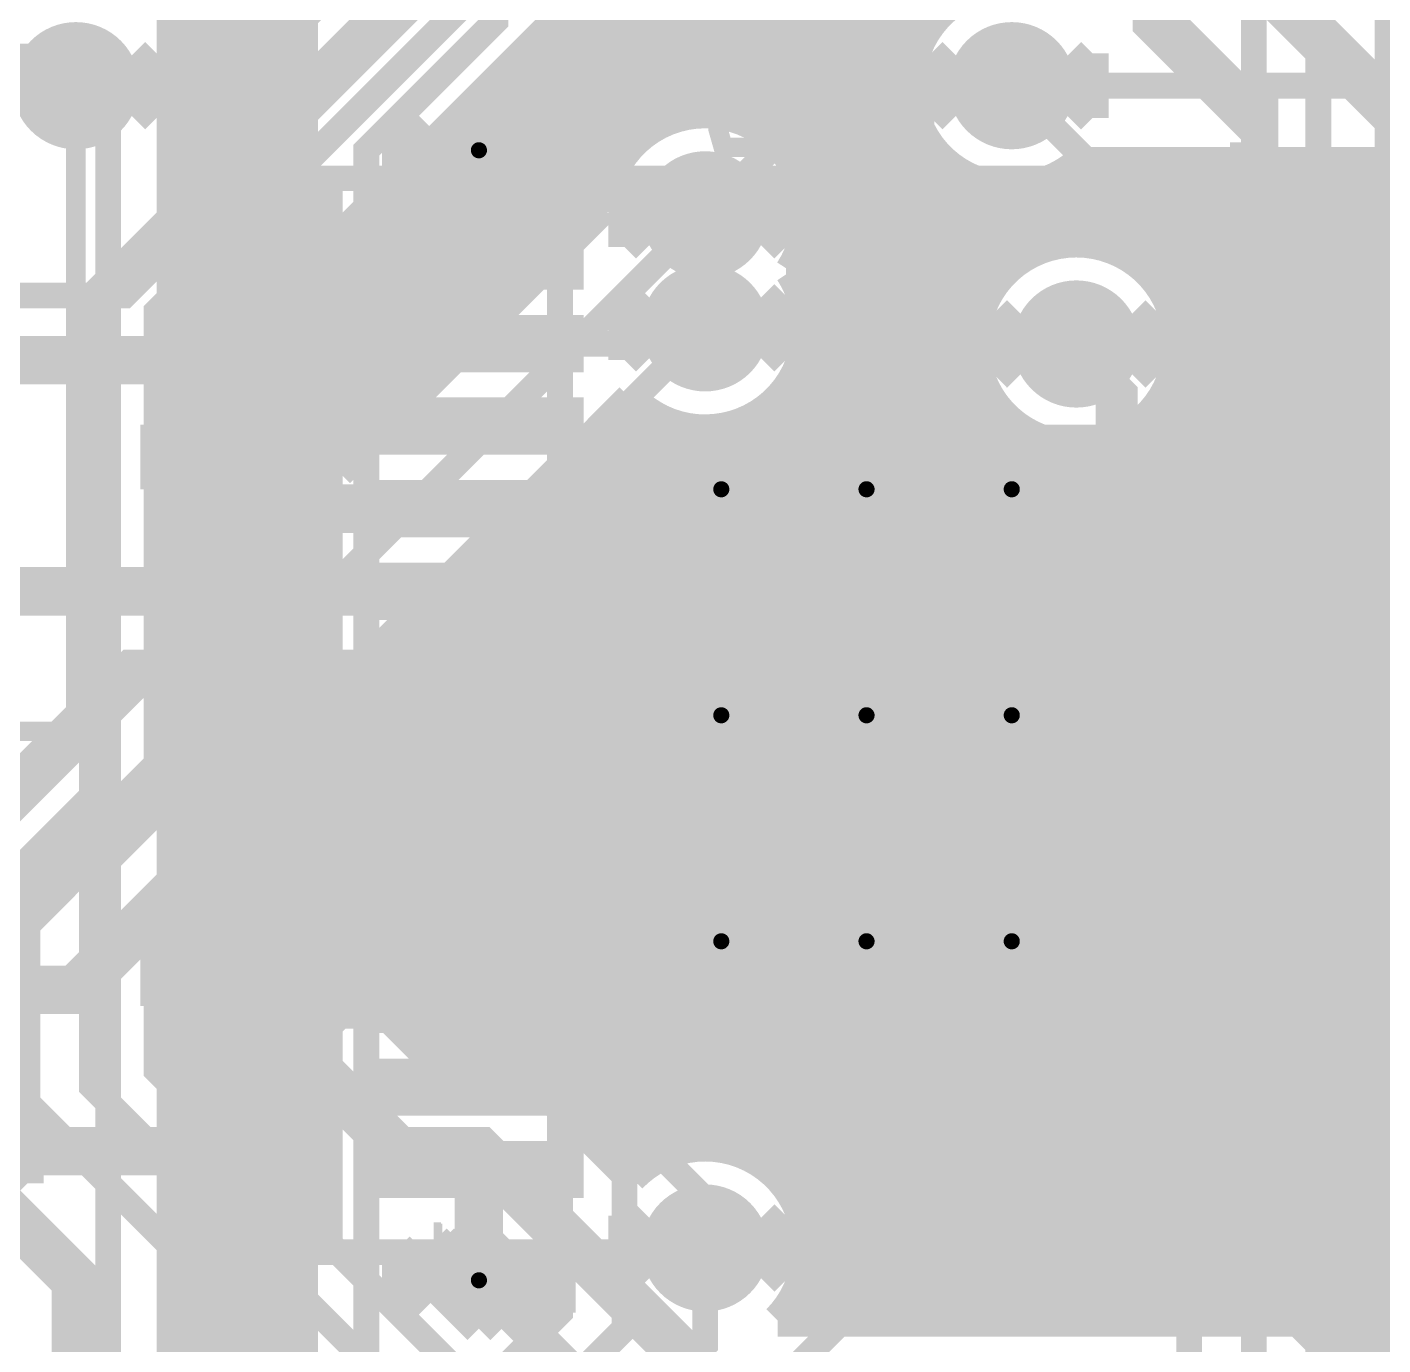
# Model space of a CAD drawing. Extents: x -10 to 131, y -93 to 209.
# Drawn here: x 112.14 to 122.81, y 28.7 to 39.07 of the extents above; entities that cross this region are included whole.
import ezdxf

# ---------------------------------------------------------------- set-up
doc = ezdxf.new("R2010")
doc.units = 0
doc.header["$MEASUREMENT"] = 0
doc.layers.get('0').update_dxf_attribs({"linetype": 'CONTINUOUS'})
for name, color, linetype in [('22-303-0_AST', 7, 'CONTINUOUS'), ('22-303-0_BOT', 2, 'CONTINUOUS'), ('22-303-0_DRD', 6, 'CONTINUOUS'), ('22-303-0_DRL', 1, 'CONTINUOUS'), ('22-303-0_GND', 3, 'CONTINUOUS'), ('22-303-0_IN1', 10, 'CONTINUOUS'), ('22-303-0_SMB', 14, 'CONTINUOUS'), ('22-303-0_SMT', 9, 'CONTINUOUS'), ('22-303-0_SPT', 11, 'CONTINUOUS'), ('22-303-0_SST', 8, 'CONTINUOUS'), ('22-303-0_TOP', 15, 'CONTINUOUS'), ('THRUHOLE_TAP', 2, 'CONTINUOUS')]:
    doc.layers.add(name, color=color, linetype=linetype)

# ---------------------------------------------------------------- blocks, each defined once
blk = doc.blocks.new('ROUND_65')
at = {"const_width": 0.29972}
blk.add_lwpolyline([(-0.14986, 0, 1), (0.14986, 0, 1)], format="xyb", close=True, dxfattribs=at)
blk = doc.blocks.new('ROUND_70')
at = {"const_width": 0.29972}
blk.add_lwpolyline([(-0.14986, 0, 1), (0.14986, 0, 1)], format="xyb", close=True, dxfattribs=at)
blk = doc.blocks.new('ROUND_75')
at = {"const_width": 0.29972}
blk.add_lwpolyline([(-0.14986, 0, 1), (0.14986, 0, 1)], format="xyb", close=True, dxfattribs=at)
blk = doc.blocks.new('ROUND_115')
at = {"const_width": 0.10033}
blk.add_lwpolyline([(-0.050164, 0, 1), (0.050164, 0, 1)], format="xyb", close=True, dxfattribs=at)
blk = doc.blocks.new('ROUND_116')
at = {"const_width": 0.10033}
blk.add_lwpolyline([(-0.050164, 0, 1), (0.050164, 0, 1)], format="xyb", close=True, dxfattribs=at)
blk = doc.blocks.new('ROUND_117')
at = {"const_width": 0.10033}
blk.add_lwpolyline([(-0.050164, 0, 1), (0.050164, 0, 1)], format="xyb", close=True, dxfattribs=at)
blk = doc.blocks.new('ROUND_79')
at = {"const_width": 0.0635}
blk.add_lwpolyline([(-0.03175, 0, 1), (0.03175, 0, 1)], format="xyb", close=True, dxfattribs=at)
blk = doc.blocks.new('ROUND_98')
at = {"const_width": 0.50038}
blk.add_lwpolyline([(-0.25019, 0, 1), (0.25019, 0, 1)], format="xyb", close=True, dxfattribs=at)
blk = doc.blocks.new('ROUND_100')
at = {"const_width": 0.50038}
blk.add_lwpolyline([(-0.25019, 0, 1), (0.25019, 0, 1)], format="xyb", close=True, dxfattribs=at)
blk = doc.blocks.new('ROUND_101')
at = {"const_width": 0.0635}
blk.add_lwpolyline([(-0.03175, 0, 1), (0.03175, 0, 1)], format="xyb", close=True, dxfattribs=at)
blk = doc.blocks.new('RECTANGLE_57')
blk.add_solid([(1.49987, 2.16027), (1.49987, -2.16027), (-1.49987, 2.16027), (-1.49987, -2.16027)])
blk = doc.blocks.new('RECTANGLE_58')
blk.add_solid([(0.82423, 0.22479), (0.82423, -0.22479), (-0.82423, 0.22479), (-0.82423, -0.22479)])
blk = doc.blocks.new('ROUND_69')
at = {"const_width": 0.1016}
blk.add_lwpolyline([(-0.0508, 0, 1), (0.0508, 0, 1)], format="xyb", close=True, dxfattribs=at)
blk = doc.blocks.new('ROUND_108')
at = {"const_width": 0.10033}
blk.add_lwpolyline([(-0.050164, 0, 1), (0.050164, 0, 1)], format="xyb", close=True, dxfattribs=at)

msp = doc.modelspace()

# ---------------------------------------------------------------- linework, layer by layer
at = {"layer": '22-303-0_AST'}
for points, const_width in [([(109.728, 38.862), (109.728, 33.528), (112.522, 33.528), (112.522, 38.862), (109.728, 38.862)], 0.1524), ([(114.52098, 37.87902), (122.96902, 37.87902), (122.96902, 29.7561), (122.6439, 29.43098), (120.69572, 29.43098), (120.3706, 29.7561), (120.04548, 29.43098), (114.52098, 29.43098), (114.52098, 37.87902)], 0.20066), ([(118.9736, 34.4424), (118.12524, 34.4424), (117.9576, 34.50336), (117.9576, 34.85896), (118.12524, 34.91738), (118.9736, 34.91738)], 0.1524), ([(117.9576, 33.72358), (117.9576, 33.9598)], 0.1524), ([(117.9576, 33.84296), (118.9736, 33.84296), (118.80342, 33.9598)], 0.1524), ([(118.12524, 33.36036), (117.9576, 33.2994), (117.9576, 32.9438), (118.12524, 32.88538), (118.4656, 32.88538), (118.63324, 33.00476), (118.63324, 33.36036), (118.9736, 33.36036), (118.9736, 32.88538)], 0.1524)]:
    msp.add_lwpolyline(points, dxfattribs=dict(at, const_width=const_width))
at = {"layer": '22-303-0_BOT'}
for points, const_width in [([(112.141, 22.733), (114.046, 24.638), (114.046, 28.702), (112.141, 30.607), (112.141, 32.512), (112.649, 33.02), (112.649, 36.957), (115.697, 40.005), (115.697, 44.704), (113.665, 46.736), (113.665, 47.752)], 0.2032), ([(120.269, 19.685), (118.11, 19.685), (117.221, 20.574), (117.221, 26.162), (112.649, 30.734), (112.649, 32.385), (113.157, 32.893), (113.157, 36.83), (116.205, 39.878), (116.205, 44.958), (115.189, 45.974), (115.189, 47.625)], 0.2032), ([(116.8654, 44.96054), (116.8654, 38.12032)], 0.254), ([(118.6942, 42.8244), (118.6942, 28.8925)], 0.254), ([(118.9228, 42.8244), (118.9228, 28.8925)], 0.254), ([(119.1514, 42.8244), (119.1514, 38.9382)], 0.254), ([(118.4656, 39.54526), (118.4656, 28.8925)], 0.254), ([(116.6368, 39.4462), (113.7666, 36.576)], 0.254), ([(116.6368, 39.4462), (116.6368, 37.61486)], 0.254), ([(117.094, 39.37762), (117.094, 38.3032)], 0.254), ([(118.237, 39.25062), (118.237, 37.8587)], 0.254), ([(117.39626, 39.1414), (116.32946, 39.1414)], 0.254), ([(116.4082, 39.2176), (116.4082, 37.38626)], 0.254), ([(117.3226, 39.1795), (117.3226, 38.38448)], 0.254), ([(119.28094, 39.1414), (118.0592, 39.1414)], 0.254), ([(117.5512, 39.0906), (117.5512, 38.39464)], 0.254), ([(117.7798, 39.07028), (117.7798, 38.33876)], 0.254), ([(118.0084, 39.11854), (118.0084, 38.19906)], 0.254), ([(116.1796, 38.989), (116.1796, 37.15766)], 0.254), ([(119.1387, 38.9128), (116.10086, 38.9128)], 0.254), ([(115.951, 38.7604), (115.951, 36.92906)], 0.254), ([(119.08282, 38.6842), (115.87226, 38.6842)], 0.254), ([(115.7224, 38.5318), (115.7224, 36.70046)], 0.254), ([(119.888, 38.608), (123.698, 38.608)], 0.2032), ([(119.09552, 38.4556), (115.64366, 38.4556)], 0.254), ([(115.4938, 38.3032), (115.4938, 36.47186)], 0.254), ([(116.97462, 38.227), (115.41506, 38.227)], 0.254), ([(119.17426, 38.227), (117.97284, 38.227)], 0.254), ([(119.1514, 38.27526), (119.1514, 28.8925)], 0.254), ([(115.2652, 38.0746), (115.2652, 36.24326)], 0.254), ([(116.7765, 37.9984), (115.18646, 37.9984)], 0.254), ([(119.35714, 37.9984), (118.1735, 37.9984)], 0.254), ([(119.38, 37.98062), (119.38, 28.8925)], 0.254), ([(123.16714, 37.9984), (120.41632, 37.9984)], 0.254), ([(123.16714, 37.9984), (120.41632, 37.9984)], 0.254), ([(120.523, 37.9984), (120.523, 37.37356)], 0.254), ([(120.7516, 37.9984), (120.7516, 37.2999)], 0.254), ([(120.9802, 37.9984), (120.9802, 37.13226)], 0.254), ([(121.2088, 37.9984), (121.2088, 28.8925)], 0.254), ([(121.4374, 37.9984), (121.4374, 28.8925)], 0.254), ([(121.666, 37.9984), (121.666, 28.8925)], 0.254), ([(121.8946, 37.9984), (121.8946, 28.8925)], 0.254), ([(122.1232, 37.9984), (122.1232, 28.8925)], 0.254), ([(122.3518, 37.9984), (122.3518, 28.8925)], 0.254), ([(122.5804, 37.9984), (122.5804, 28.8925)], 0.254), ([(122.809, 37.9984), (122.809, 33.0327)], 0.254), ([(120.2944, 37.9095), (120.2944, 37.3761)], 0.254), ([(116.6876, 37.7698), (114.95786, 37.7698)], 0.254), ([(115.0366, 37.846), (115.0366, 36.01466)], 0.254), ([(126.7714, 37.7698), (118.2624, 37.7698)], 0.254), ([(119.6086, 37.84854), (119.6086, 36.75634)], 0.254), ([(119.8372, 37.80028), (119.8372, 37.15766)], 0.254), ([(120.0658, 37.8206), (120.0658, 37.3126)], 0.254), ([(116.66982, 37.64788), (114.58956, 35.57016)], 0.254), ([(117.475, 37.592), (113.665, 33.782), (113.665, 32.766), (113.157, 32.258), (113.157, 30.861), (118.364, 25.654), (118.364, 22.86)], 0.2032), ([(116.5606, 37.5412), (114.72926, 37.5412)], 0.254), ([(114.808, 37.6174), (114.808, 35.78606)], 0.254), ([(126.7714, 37.5412), (118.28018, 37.5412)], 0.254), ([(114.5794, 37.3888), (114.5794, 35.86734)], 0.254), ([(116.332, 37.3126), (114.50066, 37.3126)], 0.254), ([(120.06326, 37.3126), (118.23192, 37.3126)], 0.254), ([(118.237, 37.32276), (118.237, 36.9697)], 0.254), ([(126.7714, 37.3126), (120.7262, 37.3126)], 0.254), ([(114.3508, 37.1602), (114.3508, 36.26866)], 0.254), ([(116.1034, 37.084), (114.27206, 37.084)], 0.254), ([(119.76862, 37.084), (118.1862, 37.084)], 0.254), ([(126.7714, 37.084), (121.02338, 37.084)], 0.254), ([(114.1222, 36.9316), (114.1222, 36.4236)], 0.254), ([(115.8748, 36.8554), (114.04346, 36.8554)], 0.254), ([(119.63654, 36.8554), (118.26748, 36.8554)], 0.254), ([(126.7714, 36.8554), (121.15292, 36.8554)], 0.254), ([(113.8936, 36.703), (113.8936, 36.4871)], 0.254), ([(115.6462, 36.6268), (113.81486, 36.6268)], 0.254), ([(119.58828, 36.6268), (118.27764, 36.6268)], 0.254), ([(126.7714, 36.6268), (121.20118, 36.6268)], 0.254), ([(113.7666, 36.576), (113.7666, 36.49472)], 0.254), ([(113.792, 36.49472), (113.76661, 36.49432)], 0.254), ([(113.792, 36.49472), (113.76661, 36.49432)], 0.254), ([(115.4176, 36.3982), (114.17554, 36.3982)], 0.254), ([(119.6086, 36.3982), (118.22176, 36.3982)], 0.254), ([(118.237, 36.43376), (118.237, 29.7307)], 0.254), ([(119.6086, 36.39566), (119.6086, 28.8925)], 0.254), ([(124.33046, 36.3982), (121.1834, 36.3982)], 0.254), ([(115.189, 36.1696), (114.4397, 36.1696)], 0.254), ([(119.6975, 36.1696), (118.08206, 36.1696)], 0.254), ([(124.0663, 36.1696), (121.0945, 36.1696)], 0.254), ([(116.8908, 36.1442), (114.2746, 33.528)], 0.254), ([(116.8654, 36.1188), (116.8654, 30.04566)], 0.254), ([(118.0084, 36.09594), (118.0084, 30.07106)], 0.254), ([(114.9604, 35.941), (114.55908, 35.941)], 0.254), ([(117.20576, 35.941), (116.68506, 35.941)], 0.254), ([(117.094, 35.98926), (117.094, 30.1752)], 0.254), ([(119.89562, 35.941), (117.7417, 35.941)], 0.254), ([(117.7798, 35.9537), (117.7798, 30.21076)], 0.254), ([(119.8372, 35.9918), (119.8372, 28.8925)], 0.254), ([(123.94692, 35.941), (120.89384, 35.941)], 0.254), ([(120.9802, 36.0172), (120.9802, 28.8925)], 0.254), ([(116.6368, 35.8902), (116.6368, 30.27426)], 0.254), ([(117.3226, 35.91052), (117.3226, 30.25648)], 0.254), ([(117.5512, 35.89782), (117.5512, 30.26664)], 0.254), ([(120.0658, 35.8394), (120.0658, 28.8925)], 0.254), ([(120.7516, 35.84956), (120.7516, 28.8925)], 0.254), ([(120.2944, 35.77336), (120.2944, 28.8925)], 0.254), ([(120.523, 35.77844), (120.523, 28.8925)], 0.254), ([(114.7318, 35.7124), (114.59972, 35.7124)], 0.254), ([(116.4082, 35.6616), (116.4082, 30.50286)], 0.254), ([(123.90628, 35.7124), (116.45646, 35.7124)], 0.254), ([(116.1796, 35.433), (116.1796, 30.73146)], 0.254), ([(123.93168, 35.4838), (116.22786, 35.4838)], 0.254), ([(115.951, 35.2044), (115.951, 30.87624)], 0.254), ([(124.03074, 35.2552), (115.99926, 35.2552)], 0.254), ([(124.24918, 35.0266), (115.77066, 35.0266)], 0.254), ([(115.7224, 34.9758), (115.7224, 30.9245)], 0.254), ([(126.90348, 34.798), (115.54206, 34.798)], 0.254), ([(115.4938, 34.7472), (115.4938, 30.9245)], 0.254), ([(127.0254, 34.5694), (115.31346, 34.5694)], 0.254), ([(115.2652, 34.5186), (115.2652, 31.01086)], 0.254), ([(127.0254, 34.3408), (115.08486, 34.3408)], 0.254), ([(115.0366, 34.29), (115.0366, 31.23946)], 0.254), ([(114.808, 34.0614), (114.808, 31.46806)], 0.254), ([(124.07646, 34.1122), (114.85626, 34.1122)], 0.254), ([(114.5794, 33.8328), (114.5794, 31.80334)], 0.254), ([(123.8123, 33.8836), (114.62766, 33.8836)], 0.254), ([(114.3508, 33.6042), (114.3508, 32.20466)], 0.254), ([(123.69292, 33.655), (114.39906, 33.655)], 0.254), ([(114.2746, 33.528), (114.2746, 32.766)], 0.254), ([(123.10618, 33.4264), (114.2746, 33.4264)], 0.254), ([(122.88774, 33.1978), (114.2746, 33.1978)], 0.254), ([(122.78868, 32.9692), (114.2746, 32.9692)], 0.254), ([(122.76328, 32.7406), (114.2746, 32.7406)], 0.254), ([(122.80392, 32.512), (114.21872, 32.512)], 0.254), ([(122.809, 32.49676), (122.809, 28.8925)], 0.254), ([(122.9233, 32.2834), (114.25682, 32.2834)], 0.254), ([(123.18746, 32.0548), (114.47526, 32.0548)], 0.254), ([(127.0254, 31.8262), (114.57432, 31.8262)], 0.254), ([(113.792, 31.623), (113.792, 31.496), (115.062, 30.226), (115.697, 30.226), (117.729, 28.194), (125.984, 28.194), (127, 29.21)], 0.381), ([(114.59718, 31.67634), (115.35156, 30.9245)], 0.254), ([(127.0254, 31.5976), (114.67846, 31.5976)], 0.254), ([(127.0254, 31.369), (114.90706, 31.369)], 0.254), ([(127.0254, 31.1404), (115.13566, 31.1404)], 0.254), ([(115.697, 30.9245), (115.35156, 30.9245)], 0.254), ([(127.0254, 30.9118), (115.82908, 30.9118)], 0.254), ([(116.19738, 30.71368), (116.88826, 30.02026)], 0.254), ([(127.0254, 30.6832), (116.22786, 30.6832)], 0.254), ([(127.0254, 30.4546), (116.45646, 30.4546)], 0.254), ([(112.141, 21.336), (112.141, 21.463), (111.379, 22.225), (111.379, 23.622), (112.522, 24.765), (112.522, 29.21), (111.506, 30.226)], 0.381), ([(117.20576, 30.226), (116.68506, 30.226)], 0.254), ([(127.0254, 30.226), (117.7417, 30.226)], 0.254), ([(126.81966, 29.9974), (118.08206, 29.9974)], 0.254), ([(126.4158, 29.7688), (118.22176, 29.7688)], 0.254), ([(115.39474, 29.5402), (115.33886, 29.5402)], 0.254), ([(126.2634, 29.5402), (118.27764, 29.5402)], 0.254), ([(115.35156, 29.5275), (118.78818, 26.09088)], 0.254), ([(115.40744, 29.5275), (115.35156, 29.5275)], 0.254), ([(115.40744, 29.5275), (117.22862, 27.70632)], 0.254), ([(115.4938, 29.44114), (115.4938, 29.38526)], 0.254), ([(115.62334, 29.3116), (115.56746, 29.3116)], 0.254), ([(126.11354, 29.3116), (118.26748, 29.3116)], 0.254), ([(115.7224, 29.21254), (115.7224, 29.15666)], 0.254), ([(118.237, 29.19476), (118.237, 28.8925)], 0.254), ([(115.85194, 29.083), (115.79606, 29.083)], 0.254), ([(125.88494, 29.083), (118.1862, 29.083)], 0.254), ([(115.951, 28.98394), (115.951, 28.92806)], 0.254), ([(116.08054, 28.8544), (116.02466, 28.8544)], 0.254), ([(125.69444, 28.8925), (118.0465, 28.8925)], 0.254), ([(116.1796, 28.75534), (116.1796, 28.69946)], 0.254), ([(116.30914, 28.6258), (116.25326, 28.6258)], 0.254)]:
    msp.add_lwpolyline(points, dxfattribs=dict(at, const_width=const_width))
at = {"layer": '22-303-0_BOT', "const_width": 0.254}
for points in [[(116.92128, 39.878, 0.4142136), (117.729, 39.07028)], [(117.729, 39.07028, 0.4142136), (118.53672, 39.878)], [(119.888, 39.41572, 0.4142136), (119.08028, 38.608)], [(119.08028, 38.608, 0.4142136), (119.888, 37.80028)], [(117.475, 38.39972, 0.394063), (116.66982, 37.64788)], [(118.28272, 37.592, 0.4142136), (117.475, 38.39972)], [(119.888, 37.80028, 0.1804434), (120.417, 37.99761)], [(118.1481, 37.1475, 0.1469533), (118.28162, 37.592)], [(120.396, 37.38372, 0.4142136), (119.58828, 36.576)], [(121.20372, 36.576, 0.4142136), (120.396, 37.38372)], [(118.28272, 36.703, 0.1469529), (118.14901, 37.1481)], [(117.475, 35.89528, 0.4142136), (118.28272, 36.703)], [(114.59972, 35.687, 0.4142136), (113.792, 36.49472)], [(114.59972, 35.687, 0.4142136), (113.792, 36.49472)], [(119.58828, 36.576, 0.4142136), (120.396, 35.76828)], [(120.396, 35.76828, 0.4142136), (121.20372, 36.576)], [(116.8908, 36.1442, 0.2046932), (117.475, 35.89458)], [(114.58956, 35.57016, 0.0363816), (114.59807, 35.687)], [(114.58956, 35.57016, 0.0363816), (114.59807, 35.687)], [(123.571, 33.57372, 0.4142136), (122.76328, 32.766)], [(114.11966, 32.3596, 0.1844009), (114.27482, 32.766)], [(122.76328, 32.766, 0.4142136), (123.571, 31.95828)], [(114.59718, 31.67634, 0.2784021), (114.11966, 32.3596)], [(116.18976, 30.71876, 0.1989124), (115.697, 30.92287)], [(117.475, 30.27172, 0.2058509), (116.88883, 30.01972)], [(118.28272, 29.464, 0.4142136), (117.475, 30.27172)], [(118.0465, 28.8925, 0.1989124), (118.28322, 29.464)]]:
    msp.add_lwpolyline(points, format="xyb", dxfattribs=at)
at = {"layer": '22-303-0_DRD', "const_width": 0.254}
for points in [[(111.887, 38.354), (112.522, 38.989)], [(112.522, 38.989), (113.157, 38.354)], [(119.253, 38.354), (119.888, 38.989)], [(119.888, 38.989), (120.523, 38.354)], [(112.522, 38.227), (111.887, 38.862)], [(113.157, 38.862), (112.522, 38.227)], [(113.157, 38.354), (113.157, 38.862)], [(119.253, 38.862), (119.253, 38.354)], [(119.888, 38.227), (119.253, 38.862)], [(120.523, 38.862), (119.888, 38.227)], [(120.523, 38.354), (120.523, 38.862)], [(115.05946, 37.846), (115.69446, 38.481)], [(115.05946, 37.846), (115.69446, 38.481)], [(115.69446, 38.481), (116.32946, 37.846)], [(115.69446, 38.481), (116.32946, 37.846)], [(115.05946, 38.354), (115.05946, 37.846)], [(115.69446, 37.719), (115.05946, 38.354)], [(115.05946, 38.354), (115.05946, 37.846)], [(115.69446, 37.719), (115.05946, 38.354)], [(116.32946, 38.354), (115.69446, 37.719)], [(116.32946, 38.354), (115.69446, 37.719)], [(116.32946, 37.846), (116.32946, 38.354)], [(116.32946, 37.846), (116.32946, 38.354)], [(116.84, 37.338), (117.475, 37.973)], [(117.475, 37.973), (118.11, 37.338)], [(116.84, 37.846), (116.84, 37.338)], [(117.475, 37.211), (116.84, 37.846)], [(118.11, 37.846), (117.475, 37.211)], [(118.11, 37.338), (118.11, 37.846)], [(116.84, 36.449), (117.475, 37.084)], [(117.475, 37.084), (118.11, 36.449)], [(116.84, 36.957), (116.84, 36.449)], [(117.475, 36.322), (116.84, 36.957)], [(118.11, 36.957), (117.475, 36.322)], [(118.11, 36.449), (118.11, 36.957)], [(119.761, 36.322), (120.396, 36.957)], [(120.396, 36.957), (121.031, 36.322)], [(119.761, 36.83), (119.761, 36.322)], [(120.396, 36.195), (119.761, 36.83)], [(121.031, 36.83), (120.396, 36.195)], [(121.031, 36.322), (121.031, 36.83)], [(113.157, 35.433), (113.792, 36.068)], [(113.157, 35.433), (113.792, 36.068)], [(113.157, 35.433), (113.792, 36.068)], [(113.792, 36.068), (114.427, 35.433)], [(113.792, 36.068), (114.427, 35.433)], [(113.792, 36.068), (114.427, 35.433)], [(113.157, 35.941), (113.157, 35.433)], [(113.792, 35.306), (113.157, 35.941)], [(113.157, 35.941), (113.157, 35.433)], [(113.792, 35.306), (113.157, 35.941)], [(113.157, 35.941), (113.157, 35.433)], [(113.792, 35.306), (113.157, 35.941)], [(114.427, 35.941), (113.792, 35.306)], [(114.427, 35.941), (113.792, 35.306)], [(114.427, 35.941), (113.792, 35.306)], [(114.427, 35.433), (114.427, 35.941)], [(114.427, 35.433), (114.427, 35.941)], [(114.427, 35.433), (114.427, 35.941)], [(116.967, 35.179), (117.602, 35.814)], [(117.602, 35.814), (118.237, 35.179)], [(118.11, 35.179), (118.745, 35.814)], [(118.745, 35.814), (119.38, 35.179)], [(119.253, 35.179), (119.888, 35.814)], [(119.888, 35.814), (120.523, 35.179)], [(116.967, 35.687), (116.967, 35.179)], [(117.602, 35.052), (116.967, 35.687)], [(118.237, 35.687), (117.602, 35.052)], [(118.11, 35.687), (118.11, 35.179)], [(118.745, 35.052), (118.11, 35.687)], [(118.237, 35.179), (118.237, 35.687)], [(119.38, 35.687), (118.745, 35.052)], [(119.253, 35.687), (119.253, 35.179)], [(119.888, 35.052), (119.253, 35.687)], [(119.38, 35.179), (119.38, 35.687)], [(120.523, 35.687), (119.888, 35.052)], [(120.523, 35.179), (120.523, 35.687)], [(116.967, 33.401), (117.602, 34.036)], [(117.602, 34.036), (118.237, 33.401)], [(118.11, 33.401), (118.745, 34.036)], [(118.745, 34.036), (119.38, 33.401)], [(119.253, 33.401), (119.888, 34.036)], [(119.888, 34.036), (120.523, 33.401)], [(116.967, 33.909), (116.967, 33.401)], [(117.602, 33.274), (116.967, 33.909)], [(118.237, 33.909), (117.602, 33.274)], [(118.11, 33.909), (118.11, 33.401)], [(118.745, 33.274), (118.11, 33.909)], [(118.237, 33.401), (118.237, 33.909)], [(119.38, 33.909), (118.745, 33.274)], [(119.253, 33.909), (119.253, 33.401)], [(119.888, 33.274), (119.253, 33.909)], [(119.38, 33.401), (119.38, 33.909)], [(120.523, 33.909), (119.888, 33.274)], [(120.523, 33.401), (120.523, 33.909)], [(116.967, 31.623), (117.602, 32.258)], [(117.602, 32.258), (118.237, 31.623)], [(118.11, 31.623), (118.745, 32.258)], [(118.745, 32.258), (119.38, 31.623)], [(119.253, 31.623), (119.888, 32.258)], [(119.888, 32.258), (120.523, 31.623)], [(116.967, 32.131), (116.967, 31.623)], [(117.602, 31.496), (116.967, 32.131)], [(118.237, 32.131), (117.602, 31.496)], [(118.11, 32.131), (118.11, 31.623)], [(118.745, 31.496), (118.11, 32.131)], [(118.237, 31.623), (118.237, 32.131)], [(119.38, 32.131), (118.745, 31.496)], [(119.253, 32.131), (119.253, 31.623)], [(119.888, 31.496), (119.253, 32.131)], [(119.38, 31.623), (119.38, 32.131)], [(120.523, 32.131), (119.888, 31.496)], [(120.523, 31.623), (120.523, 32.131)], [(113.157, 31.369), (113.792, 32.004)], [(113.157, 31.369), (113.792, 32.004)], [(113.792, 32.004), (114.427, 31.369)], [(113.792, 32.004), (114.427, 31.369)], [(113.157, 31.877), (113.157, 31.369)], [(113.792, 31.242), (113.157, 31.877)], [(113.157, 31.877), (113.157, 31.369)], [(113.792, 31.242), (113.157, 31.877)], [(114.427, 31.877), (113.792, 31.242)], [(114.427, 31.877), (113.792, 31.242)], [(114.427, 31.369), (114.427, 31.877)], [(114.427, 31.369), (114.427, 31.877)], [(111.506, 30.607), (112.141, 29.972)], [(112.141, 30.48), (111.506, 29.845)], [(112.141, 29.972), (112.141, 30.48)], [(116.84, 29.21), (117.475, 29.845)], [(117.475, 29.845), (118.11, 29.21)], [(116.84, 29.718), (116.84, 29.21)], [(117.475, 29.083), (116.84, 29.718)], [(118.11, 29.718), (117.475, 29.083)], [(118.11, 29.21), (118.11, 29.718)], [(115.05946, 28.956), (115.69446, 29.591)], [(115.69446, 29.591), (116.32946, 28.956)], [(115.05946, 29.464), (115.05946, 28.956)], [(115.69446, 28.829), (115.05946, 29.464)], [(116.32946, 29.464), (115.69446, 28.829)], [(116.32946, 28.956), (116.32946, 29.464)]]:
    msp.add_lwpolyline(points, dxfattribs=at)
at = {"layer": '22-303-0_IN1'}
for points, const_width in [([(115.189, 99.06), (115.189, 93.726), (114.808, 93.345), (114.808, 89.154), (114.681, 89.027), (114.681, 87.884), (114.808, 87.757), (114.808, 76.2), (114.3, 75.692), (114.3, 74.93), (115.062, 74.168), (115.062, 58.801), (114.3, 58.039), (114.3, 46.228), (116.332, 44.196), (116.332, 28.956), (115.951, 28.575), (115.951, 20.955), (116.586, 20.32)], 0.2032), ([(120.523, 23.368), (120.523, 26.289), (121.793, 27.559), (121.793, 40.132), (121.031, 40.894), (121.031, 54.102), (120.904, 54.229), (120.904, 67.564), (121.92, 68.58), (121.92, 81.788), (121.412, 82.296), (121.412, 91.821), (120.269, 92.964), (120.015, 92.964), (119.507, 92.456), (119.507, 91.567)], 0.2032), ([(120.142, 92.202), (120.904, 91.44), (120.904, 82.169), (121.412, 81.661), (121.412, 68.707), (120.396, 67.691), (120.396, 64.135), (119.38, 63.119), (119.38, 62.611), (120.396, 61.595), (120.396, 40.513), (117.475, 37.592)], 0.2032), ([(115.57, 11.176), (115.57, 15.113), (114.808, 15.875), (114.808, 38.1), (115.824, 39.116), (115.824, 44.069), (112.395, 47.498), (112.395, 53.975), (113.03, 54.61), (113.03, 58.039), (114.046, 59.055), (114.046, 73.152), (113.03, 74.168), (113.03, 80.391), (112.395, 81.026), (112.395, 88.265)], 0.2032), ([(122.047, 85.471), (122.047, 84.96808), (121.92, 84.84108), (121.92, 82.423), (122.428, 81.915), (122.428, 68.453), (121.412, 67.437), (121.412, 54.864), (121.793, 54.483), (121.793, 42.799), (122.555, 42.037), (122.555, 39.624), (122.301, 39.37), (122.301, 27.432), (121.412, 26.543), (121.412, 3.556)], 0.2032), ([(113.792, 35.687), (113.792, 40.767), (113.03, 41.529)], 1.27), ([(123.19, 41.021), (123.19, 39.497), (122.936, 39.243), (122.936, 33.401), (122.809, 33.274), (122.809, 27.178), (122.047, 26.416), (122.047, 16.51)], 0.381), ([(112.522, 38.608), (112.776, 38.354), (112.776, 20.828), (111.506, 19.558), (111.506, 18.034), (111.76, 17.78), (111.76, 17.272), (110.871, 16.383), (110.871, 11.684), (112.014, 10.541), (112.014, -7.747), (111.252, -8.509), (111.252, -9.652)], 0.2032), ([(119.634, 21.844), (119.634, 26.162), (121.285, 27.813), (121.285, 37.211), (119.888, 38.608)], 0.2032), ([(116.586, 24.257), (116.586, 28.575), (116.84, 28.829), (116.84, 36.068), (117.475, 36.703)], 0.2032), ([(120.396, 36.576), (120.777, 36.195), (120.777, 31.115), (117.729, 28.067), (117.729, 21.082), (117.856, 20.955)], 0.2032), ([(113.665, 14.351), (113.665, 14.605), (113.792, 14.732), (113.792, 31.623), (113.792, 35.687)], 1.27), ([(113.792, 31.623), (113.792, 35.687)], 1.27), ([(116.586, 21.717), (117.221, 22.352), (117.221, 28.448), (117.475, 28.702), (117.475, 29.464)], 0.2032)]:
    msp.add_lwpolyline(points, dxfattribs=dict(at, const_width=const_width))
at = {"layer": '22-303-0_SMB', "const_width": 0.254}
for points in [[(117.094, 35.814), (114.681, 33.401)], [(117.0686, 35.7886), (117.0686, 30.48)], [(122.682, 35.814), (117.094, 35.814)], [(117.2972, 35.814), (117.2972, 30.48)], [(117.5258, 35.814), (117.5258, 30.48)], [(117.7544, 35.814), (117.7544, 30.48)], [(117.983, 35.814), (117.983, 30.48)], [(118.2116, 35.814), (118.2116, 30.48)], [(118.4402, 35.814), (118.4402, 30.48)], [(118.6688, 35.814), (118.6688, 30.48)], [(118.8974, 35.814), (118.8974, 30.48)], [(119.126, 35.814), (119.126, 29.21)], [(119.3546, 35.814), (119.3546, 29.21)], [(119.5832, 35.814), (119.5832, 29.21)], [(119.8118, 35.814), (119.8118, 29.21)], [(120.0404, 35.814), (120.0404, 29.21)], [(120.269, 35.814), (120.269, 29.21)], [(120.4976, 35.814), (120.4976, 29.21)], [(120.7262, 35.814), (120.7262, 29.21)], [(120.9548, 35.814), (120.9548, 29.21)], [(121.1834, 35.814), (121.1834, 29.21)], [(121.412, 35.814), (121.412, 29.21)], [(121.6406, 35.814), (121.6406, 29.21)], [(121.8692, 35.814), (121.8692, 29.21)], [(122.0978, 35.814), (122.0978, 29.21)], [(122.3264, 35.814), (122.3264, 29.21)], [(122.555, 35.814), (122.555, 29.21)], [(122.682, 35.814), (122.682, 31.623)], [(122.682, 35.7124), (116.9924, 35.7124)], [(116.84, 35.56), (116.84, 30.48)], [(122.682, 35.4838), (116.7638, 35.4838)], [(116.6114, 35.3314), (116.6114, 30.56128)], [(122.682, 35.2552), (116.5352, 35.2552)], [(116.3828, 35.1028), (116.3828, 30.74416)], [(122.682, 35.0266), (116.3066, 35.0266)], [(116.1542, 34.8742), (116.1542, 30.92704)], [(122.682, 34.798), (116.078, 34.798)], [(122.682, 34.5694), (115.8494, 34.5694)], [(115.9256, 34.6456), (115.9256, 31.10992)], [(122.682, 34.3408), (115.6208, 34.3408)], [(115.697, 34.417), (115.697, 31.2928)], [(115.4684, 34.1884), (115.4684, 31.47568)], [(122.682, 34.1122), (115.3922, 34.1122)], [(115.2398, 33.9598), (115.2398, 31.65856)], [(122.682, 33.8836), (115.1636, 33.8836)], [(115.0112, 33.7312), (115.0112, 31.84144)], [(122.682, 33.655), (114.935, 33.655)], [(114.7826, 33.5026), (114.7826, 32.0294)], [(114.681, 33.401), (114.681, 32.131)], [(122.682, 33.4264), (114.7064, 33.4264)], [(122.682, 33.1978), (114.681, 33.1978)], [(122.682, 32.9692), (114.681, 32.9692)], [(122.682, 32.7406), (114.681, 32.7406)], [(122.682, 32.512), (114.681, 32.512)], [(122.682, 32.2834), (114.681, 32.2834)], [(114.681, 32.131), (114.808, 32.004)], [(122.682, 32.0548), (114.7572, 32.0548)], [(114.808, 32.004), (116.713, 30.48)], [(122.682, 31.8262), (115.02898, 31.8262)], [(126.619, 31.5976), (115.316, 31.5976)], [(126.619, 31.623), (126.619, 30.353), (125.476, 29.21), (118.999, 29.21)], [(126.619, 31.623), (122.682, 31.623)], [(122.7836, 31.623), (122.7836, 29.21)], [(126.619, 31.369), (115.60048, 31.369)], [(126.619, 31.1404), (115.8875, 31.1404)], [(126.619, 30.9118), (116.17198, 30.9118)], [(126.619, 30.6832), (116.459, 30.6832)], [(118.999, 30.48), (116.713, 30.48)], [(118.999, 30.48), (118.999, 29.21)], [(126.619, 30.4546), (118.999, 30.4546)], [(126.492, 30.226), (118.999, 30.226)], [(126.2634, 29.9974), (118.999, 29.9974)], [(126.0348, 29.7688), (118.999, 29.7688)], [(125.8062, 29.5402), (118.999, 29.5402)], [(125.5776, 29.3116), (118.999, 29.3116)]]:
    msp.add_lwpolyline(points, dxfattribs=at)
at = {"layer": '22-303-0_SST'}
for points, const_width in [([(118.43004, 38.12286), (118.43004, 38.97122), (118.34622, 38.82898)], 0.1524), ([(117.91442, 38.97122), (117.91442, 38.2651), (117.87124, 38.12286), (117.61724, 38.12286), (117.5766, 38.2651), (117.5766, 38.97122)], 0.1524), ([(118.86184, 38.2651), (118.90502, 38.12286), (119.15902, 38.12286), (119.2022, 38.2651), (119.2022, 38.54704), (119.11584, 38.68674), (118.86184, 38.68674), (118.86184, 38.97122), (119.2022, 38.97122)], 0.1524), ([(109.728, 38.862), (112.522, 38.862), (112.522, 33.528), (109.728, 33.528), (109.728, 38.862)], 0.1524), ([(118.5164, 38.12286), (118.34622, 38.12286)], 0.1524), ([(114.52098, 37.87902), (114.52098, 29.43098), (120.04548, 29.43098), (120.3706, 29.7561), (120.69572, 29.43098), (122.6439, 29.43098), (122.96902, 29.7561), (122.96902, 37.87902), (114.52098, 37.87902)], 0.20066)]:
    msp.add_lwpolyline(points, dxfattribs=dict(at, const_width=const_width))
at = {"layer": '22-303-0_TOP'}
for points, const_width in [([(124.46, 53.70576), (124.46, 53.594), (122.5296, 51.689), (121.412, 51.689), (120.65, 50.927), (120.65, 48.387), (122.555, 46.482), (122.555, 44.45), (122.174, 44.069), (121.666, 44.069), (121.031, 43.434), (121.031, 39.116), (121.793, 38.354), (121.79554, 38.354), (121.79554, 37.22878)], 0.381), ([(121.412, 45.085), (121.285, 45.085), (120.269, 44.069), (120.269, 41.91), (118.999, 40.64), (115.824, 40.64), (113.792, 38.608), (112.522, 38.608)], 0.2032), ([(121.79554, 35.93084), (123.317, 35.93084), (124.079, 36.69284), (125.222, 36.69284), (125.349, 36.83), (125.349, 40.5638), (126.9492, 40.5638), (127.5842, 39.9288), (128.905, 39.9288)], 0.381), ([(121.88952, 40.10914), (121.88952, 39.40048), (123.06554, 38.22192), (123.06554, 36.83254), (122.81154, 36.57854), (121.79554, 36.57854)], 0.381), ([(117.729, 39.878), (115.824, 39.878), (112.903, 36.957), (107.188, 36.957), (105.918, 35.687), (105.918, 33.782), (105.41, 33.274), (95.504, 33.274)], 0.2032), ([(115.69446, 38.1), (115.69446, 37.22878)], 0.381), ([(115.69446, 38.1), (115.69446, 37.22878)], 0.381), ([(117.475, 36.703), (117.46992, 36.703), (117.348, 36.57854), (115.69446, 36.57854)], 0.2032), ([(115.69446, 35.93084), (114.681, 35.93084), (114.1603, 36.449), (107.442, 36.449), (106.426, 35.433), (106.426, 31.877), (102.616, 28.067), (102.616, 25.019), (103.90124, 23.73376), (106.299, 23.73376), (106.31424, 23.749), (107.823, 23.749), (107.93476, 23.86076), (109.70006, 23.86076)], 0.381), ([(121.79554, 33.98012), (120.904, 33.98012), (120.65, 34.23412), (120.65, 36.322), (120.396, 36.576)], 0.2032), ([(115.69446, 35.2806), (114.1984, 35.2806), (113.792, 35.687)], 0.381), ([(113.792, 35.687), (114.1984, 35.2806), (115.69446, 35.2806)], 0.381), ([(113.792, 35.687), (114.1984, 35.2806), (115.69446, 35.2806)], 0.381), ([(129.159, 35.179), (128.905, 34.925), (128.016, 34.925), (127.762, 35.179), (125.222, 35.179), (124.968, 34.925), (124.46, 34.925), (124.1044, 35.2806), (121.79554, 35.2806)], 0.2032), ([(121.79554, 35.2806), (124.1044, 35.2806), (124.46, 34.925), (124.968, 34.925), (125.222, 35.179), (127.762, 35.179), (128.016, 34.925), (128.905, 34.925), (129.159, 35.179)], 0.2032), ([(115.69446, 34.63036), (111.23676, 34.63036), (111.125, 34.5186)], 0.381), ([(125.6538, 34.29), (124.333, 34.29), (123.99264, 34.63036), (121.79554, 34.63036)], 0.381), ([(106.19994, 25.85974), (106.19994, 27.20594), (108.712, 29.718), (108.712, 31.115), (110.363, 32.766), (111.76, 32.766), (112.97412, 33.98012), (115.69446, 33.98012)], 0.381), ([(109.982, 28.575), (109.474, 29.083), (109.474, 30.988), (110.617, 32.131), (112.141, 32.131), (113.33988, 33.32988), (115.69446, 33.32988)], 0.381), ([(121.79554, 33.32988), (122.301, 33.32988), (122.37212, 33.401), (124.46, 33.401)], 0.2032), ([(115.69446, 32.67964), (113.70564, 32.67964), (112.522, 31.496), (110.998, 31.496), (110.236, 30.734)], 0.381), ([(123.571, 32.766), (123.53036, 32.766), (123.444, 32.67964), (121.79554, 32.67964)], 0.2032), ([(115.69446, 32.0294), (114.0714, 32.0294), (113.792, 31.75), (113.792, 31.623)], 0.381), ([(115.69446, 32.0294), (114.0714, 32.0294), (113.792, 31.75), (113.792, 31.623)], 0.381), ([(121.79554, 32.0294), (124.4092, 32.0294), (124.6886, 31.75)], 0.381), ([(111.506, 30.226), (113.411, 30.226), (114.56416, 31.37916), (115.69446, 31.37916)], 0.381), ([(125.6538, 27.94), (125.6538, 28.7782), (123.05284, 31.37916), (121.79554, 31.37916)], 0.381), ([(127.0762, 26.035), (127.0762, 26.0858), (126.111, 27.051), (125.095, 27.051), (124.587, 27.559), (124.587, 28.956), (122.81154, 30.72892), (121.79554, 30.72892)], 0.381), ([(117.475, 29.464), (117.475, 29.845), (116.58854, 30.72892), (115.69446, 30.72892)], 0.2032), ([(115.69446, 29.21), (115.69446, 30.08122)], 0.381), ([(125.6538, 26.035), (125.095, 26.035), (121.79554, 29.33446), (121.79554, 30.08122)], 0.381)]:
    msp.add_lwpolyline(points, dxfattribs=dict(at, const_width=const_width))

# ---------------------------------------------------------------- block references
at = {"layer": '22-303-0_BOT'}
for name, p in [('ROUND_70', (112.522, 38.608)), ('ROUND_70', (119.888, 38.608)), ('ROUND_70', (115.69446, 38.1)), ('ROUND_70', (117.475, 37.592)), ('ROUND_70', (117.475, 36.703)), ('ROUND_70', (120.396, 36.576)), ('ROUND_70', (113.792, 35.687)), ('ROUND_65', (117.602, 35.433)), ('ROUND_65', (118.745, 35.433)), ('ROUND_65', (119.888, 35.433)), ('ROUND_65', (117.602, 33.655)), ('ROUND_65', (118.745, 33.655)), ('ROUND_65', (119.888, 33.655)), ('ROUND_65', (117.602, 31.877)), ('ROUND_65', (118.745, 31.877)), ('ROUND_65', (119.888, 31.877)), ('ROUND_70', (113.792, 31.623)), ('ROUND_70', (117.475, 29.464)), ('ROUND_75', (115.69446, 29.21))]:
    msp.add_blockref(name, p, dxfattribs=at)
at = {"layer": '22-303-0_DRL'}
for name, p in [('ROUND_117', (112.522, 38.608)), ('ROUND_117', (119.888, 38.608)), ('ROUND_117', (115.69446, 38.1)), ('ROUND_117', (117.475, 37.592)), ('ROUND_116', (117.475, 36.703)), ('ROUND_116', (120.396, 36.576)), ('ROUND_117', (113.792, 35.687)), ('ROUND_115', (117.602, 35.433)), ('ROUND_115', (118.745, 35.433)), ('ROUND_115', (119.888, 35.433)), ('ROUND_115', (117.602, 33.655)), ('ROUND_115', (118.745, 33.655)), ('ROUND_115', (119.888, 33.655)), ('ROUND_115', (117.602, 31.877)), ('ROUND_115', (118.745, 31.877)), ('ROUND_115', (119.888, 31.877)), ('ROUND_117', (113.792, 31.623)), ('ROUND_117', (117.475, 29.464)), ('ROUND_117', (115.69446, 29.21))]:
    msp.add_blockref(name, p, dxfattribs=at)
at = {"layer": '22-303-0_GND'}
for name, p in [('ROUND_100', (112.522, 38.608)), ('ROUND_100', (119.888, 38.608)), ('ROUND_101', (115.69446, 38.1)), ('ROUND_100', (117.475, 37.592)), ('ROUND_98', (117.475, 36.703)), ('ROUND_98', (120.396, 36.576)), ('ROUND_100', (113.792, 35.687)), ('ROUND_79', (117.602, 35.433)), ('ROUND_79', (118.745, 35.433)), ('ROUND_79', (119.888, 35.433)), ('ROUND_79', (117.602, 33.655)), ('ROUND_79', (118.745, 33.655)), ('ROUND_79', (119.888, 33.655)), ('ROUND_100', (113.792, 31.623)), ('ROUND_79', (117.602, 31.877)), ('ROUND_79', (118.745, 31.877)), ('ROUND_79', (119.888, 31.877)), ('ROUND_100', (117.475, 29.464)), ('ROUND_101', (115.69446, 29.21))]:
    msp.add_blockref(name, p, dxfattribs=at)
at = {"layer": '22-303-0_IN1'}
for name, p in [('ROUND_70', (112.522, 38.608)), ('ROUND_70', (119.888, 38.608)), ('ROUND_70', (115.69446, 38.1)), ('ROUND_70', (117.475, 37.592)), ('ROUND_70', (117.475, 36.703)), ('ROUND_70', (120.396, 36.576)), ('ROUND_70', (113.792, 35.687)), ('ROUND_65', (117.602, 35.433)), ('ROUND_65', (118.745, 35.433)), ('ROUND_65', (119.888, 35.433)), ('ROUND_65', (117.602, 33.655)), ('ROUND_65', (118.745, 33.655)), ('ROUND_65', (119.888, 33.655)), ('ROUND_65', (117.602, 31.877)), ('ROUND_65', (118.745, 31.877)), ('ROUND_65', (119.888, 31.877)), ('ROUND_70', (113.792, 31.623)), ('ROUND_70', (117.475, 29.464)), ('ROUND_75', (115.69446, 29.21))]:
    msp.add_blockref(name, p, dxfattribs=at)
at = {"layer": '22-303-0_SMT'}
for name, p in [('RECTANGLE_58', (115.69446, 37.22878)), ('RECTANGLE_58', (121.79554, 37.22878)), ('RECTANGLE_58', (115.69446, 36.57854)), ('RECTANGLE_58', (121.79554, 36.57854)), ('RECTANGLE_58', (115.69446, 35.93084)), ('RECTANGLE_58', (121.79554, 35.93084)), ('RECTANGLE_57', (118.745, 33.655)), ('RECTANGLE_58', (115.69446, 35.2806)), ('RECTANGLE_58', (121.79554, 35.2806)), ('RECTANGLE_58', (115.69446, 34.63036)), ('RECTANGLE_58', (121.79554, 34.63036)), ('RECTANGLE_58', (115.69446, 33.98012)), ('RECTANGLE_58', (121.79554, 33.98012)), ('RECTANGLE_58', (115.69446, 33.32988)), ('RECTANGLE_58', (121.79554, 33.32988)), ('RECTANGLE_58', (115.69446, 32.67964)), ('RECTANGLE_58', (121.79554, 32.67964)), ('RECTANGLE_58', (115.69446, 32.0294)), ('RECTANGLE_58', (121.79554, 32.0294)), ('RECTANGLE_58', (115.69446, 31.37916)), ('RECTANGLE_58', (121.79554, 31.37916)), ('RECTANGLE_58', (115.69446, 30.72892)), ('RECTANGLE_58', (121.79554, 30.72892)), ('RECTANGLE_58', (115.69446, 30.08122)), ('RECTANGLE_58', (121.79554, 30.08122))]:
    msp.add_blockref(name, p, dxfattribs=at)
at = {"layer": '22-303-0_SPT'}
for name, p in [('RECTANGLE_58', (115.69446, 37.22878)), ('RECTANGLE_58', (121.79554, 37.22878)), ('RECTANGLE_58', (115.69446, 36.57854)), ('RECTANGLE_58', (121.79554, 36.57854)), ('RECTANGLE_58', (115.69446, 35.93084)), ('RECTANGLE_58', (121.79554, 35.93084)), ('RECTANGLE_57', (118.745, 33.655)), ('RECTANGLE_58', (115.69446, 35.2806)), ('RECTANGLE_58', (121.79554, 35.2806)), ('RECTANGLE_58', (115.69446, 34.63036)), ('RECTANGLE_58', (121.79554, 34.63036)), ('RECTANGLE_58', (115.69446, 33.98012)), ('RECTANGLE_58', (121.79554, 33.98012)), ('RECTANGLE_58', (115.69446, 33.32988)), ('RECTANGLE_58', (121.79554, 33.32988)), ('RECTANGLE_58', (115.69446, 32.67964)), ('RECTANGLE_58', (121.79554, 32.67964)), ('RECTANGLE_58', (115.69446, 32.0294)), ('RECTANGLE_58', (121.79554, 32.0294)), ('RECTANGLE_58', (115.69446, 31.37916)), ('RECTANGLE_58', (121.79554, 31.37916)), ('RECTANGLE_58', (115.69446, 30.72892)), ('RECTANGLE_58', (121.79554, 30.72892)), ('RECTANGLE_58', (115.69446, 30.08122)), ('RECTANGLE_58', (121.79554, 30.08122))]:
    msp.add_blockref(name, p, dxfattribs=at)
at = {"layer": '22-303-0_TOP'}
for name, p in [('ROUND_70', (112.522, 38.608)), ('ROUND_70', (119.888, 38.608)), ('ROUND_70', (115.69446, 38.1)), ('ROUND_70', (117.475, 37.592)), ('RECTANGLE_58', (115.69446, 37.22878)), ('RECTANGLE_58', (121.79554, 37.22878)), ('ROUND_70', (117.475, 36.703)), ('ROUND_70', (120.396, 36.576)), ('RECTANGLE_58', (115.69446, 36.57854)), ('RECTANGLE_58', (121.79554, 36.57854)), ('RECTANGLE_58', (115.69446, 35.93084)), ('RECTANGLE_58', (121.79554, 35.93084)), ('ROUND_70', (113.792, 35.687)), ('RECTANGLE_57', (118.745, 33.655)), ('ROUND_65', (117.602, 35.433)), ('ROUND_65', (118.745, 35.433)), ('ROUND_65', (119.888, 35.433)), ('RECTANGLE_58', (115.69446, 35.2806)), ('RECTANGLE_58', (121.79554, 35.2806)), ('RECTANGLE_58', (115.69446, 34.63036)), ('RECTANGLE_58', (121.79554, 34.63036)), ('RECTANGLE_58', (115.69446, 33.98012)), ('RECTANGLE_58', (121.79554, 33.98012)), ('ROUND_65', (117.602, 33.655)), ('ROUND_65', (118.745, 33.655)), ('ROUND_65', (119.888, 33.655)), ('ROUND_69', (118.745, 33.655)), ('RECTANGLE_58', (115.69446, 33.32988)), ('RECTANGLE_58', (121.79554, 33.32988)), ('RECTANGLE_58', (115.69446, 32.67964)), ('RECTANGLE_58', (121.79554, 32.67964)), ('RECTANGLE_58', (115.69446, 32.0294)), ('RECTANGLE_58', (121.79554, 32.0294)), ('ROUND_65', (117.602, 31.877)), ('ROUND_65', (118.745, 31.877)), ('ROUND_65', (119.888, 31.877)), ('ROUND_70', (113.792, 31.623)), ('RECTANGLE_58', (115.69446, 31.37916)), ('RECTANGLE_58', (121.79554, 31.37916)), ('RECTANGLE_58', (115.69446, 30.72892)), ('RECTANGLE_58', (121.79554, 30.72892)), ('RECTANGLE_58', (115.69446, 30.08122)), ('RECTANGLE_58', (121.79554, 30.08122)), ('ROUND_70', (117.475, 29.464)), ('ROUND_70', (115.69446, 29.21))]:
    msp.add_blockref(name, p, dxfattribs=at)
at = {"layer": 'THRUHOLE_TAP'}
for p in [(112.522, 38.608), (119.888, 38.608), (115.69446, 38.1), (117.475, 37.592), (117.475, 36.703), (120.396, 36.576), (113.792, 35.687), (117.602, 35.433), (118.745, 35.433), (119.888, 35.433), (117.602, 33.655), (118.745, 33.655), (119.888, 33.655), (117.602, 31.877), (118.745, 31.877), (119.888, 31.877), (113.792, 31.623), (117.475, 29.464), (115.69446, 29.21)]:
    msp.add_blockref('ROUND_108', p, dxfattribs=at)

doc.saveas('drawing.dxf')
